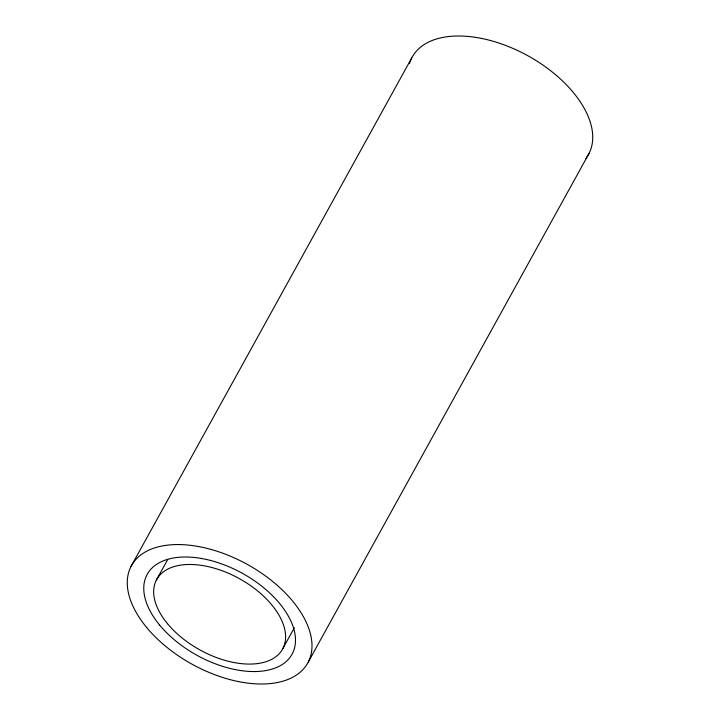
<?xml version="1.0" encoding="UTF-8"?>
<svg xmlns="http://www.w3.org/2000/svg" width="720" height="720" viewBox="0 0 720 720"><rect width="100%" height="100%" fill="white"/><g stroke="black" fill="none" stroke-linecap="round" stroke-linejoin="round"><path stroke-width="1.08" d="M130.995 566.514L411.732 57.96M156.321 580.158L167.733 559.485M282.942 648.396L294.354 627.723M308.268 662.04L589.005 153.486M409.554 63.369A100.692 57.033 28.9 0 1 526.401 54.954A100.692 57.033 28.9 0 1 585.864 158.454M167.472 623.664A71.928 40.743 28.9 0 0 280.701 651.942A71.928 40.743 28.9 0 0 210.717 567.225A71.928 40.743 28.9 0 0 167.472 623.664M146.61 627.417A100.692 57.033 28.9 0 0 305.127 667.008A100.692 57.033 28.9 0 0 207.153 548.406A100.692 57.033 28.9 0 0 146.61 627.417M159.651 625.077A82.71 46.854 28.9 0 0 289.863 657.594A82.71 46.854 28.9 0 0 209.376 560.169A82.71 46.854 28.9 0 0 159.651 625.077"/></g></svg>
